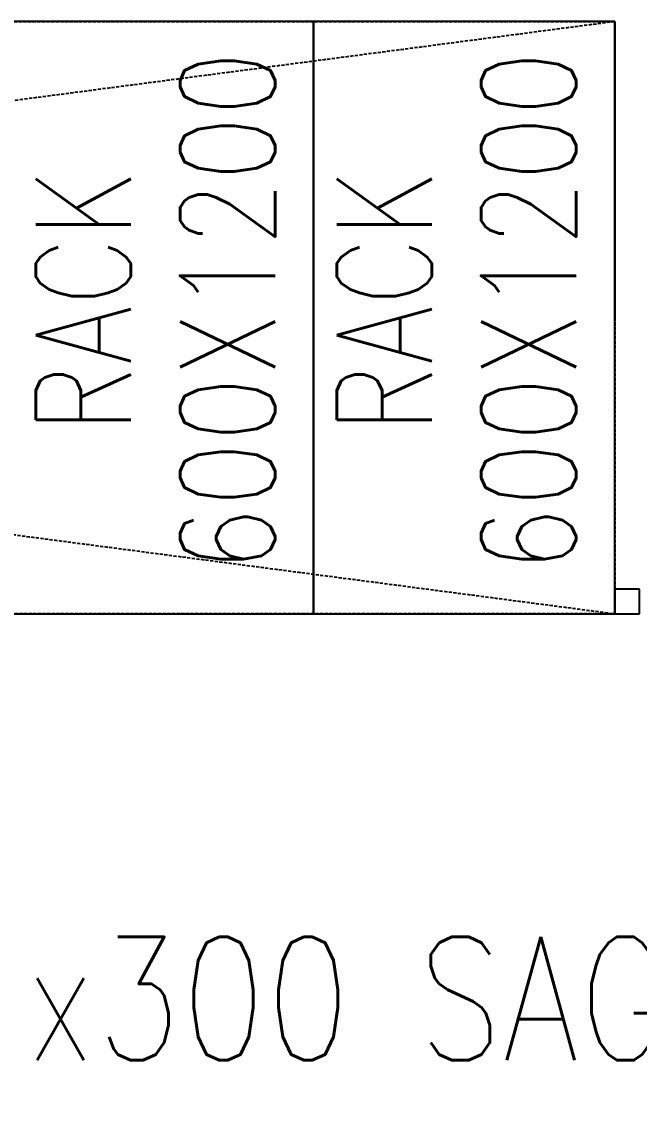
# Model space of a CAD drawing. Extents: x 225000 to 2157367, y 208400 to 840900.
# Drawn here: x 508644 to 509896, y 414414 to 416602 of the extents above; entities that cross this region are included whole.
import ezdxf
from ezdxf.enums import TextEntityAlignment as Align

# ---------------------------------------------------------------- set-up
doc = ezdxf.new("R2010")
doc.units = 0
doc.header["$LTSCALE"] = 10
doc.linetypes.add('XFDP20-DC-PH1$0$HIDDEN2', pattern=[0.1875, 0.125, -0.0625])
for name, color, linetype in [('XFDP20-DC-PH1$0$A-Door (PH2)', 15, 'XFDP20-DC-PH1$0$HIDDEN2'), ('XFDP20-DC-PH1$0$A-EQ (PH2)', 15, 'XFDP20-DC-PH1$0$HIDDEN2'), ('XFM2D20-DC$0$M-DUCT-TEXT', 4, 'Continuous'), ('XFM2Q20-DC$0$RACK-DC1-600X1200', 6, 'Continuous')]:
    doc.layers.add(name, color=color, linetype=linetype)
doc.styles.add('XFDP20-DC-PH1$0$AA-TXT', font='isocp.shx', dxfattribs={"width": 0.8, "bigfont": 'china.shx'})
doc.styles.add('XFM2D20-DC$0$aa-txt', font='simplex.shx', dxfattribs={"width": 0.8, "bigfont": 'CHINA.shx'})
doc.styles.add('XFM2Q20-DC$0$XOL30-HVAC-EQ-L194205$0$Standard', font='txt.shx', dxfattribs={"width": 0.8, "bigfont": 'chineset.shx'})

# ---------------------------------------------------------------- blocks, each defined once
blk = doc.blocks.new('XFDP20-DC-PH1$0$Door-60+60x000')
at = {"ltscale": 1000}
blk.add_lwpolyline([(125, 2.5), (130, 2.5), (130, -2.5), (125, -2.5)], close=True, dxfattribs=at)
at = {"color": 9, "style": 'XFDP20-DC-PH1$0$AA-TXT', "width": 0.45}
blk.add_attdef('120X240', text='', height=10, dxfattribs=at).set_placement((65, 20.29), align=Align.MIDDLE_CENTER)
blk = doc.blocks.new('XFDP20-DC-PH1')
at = {"layer": 'XFDP20-DC-PH1$0$A-EQ (PH2)', "ltscale": 5}
for p, q in [((509845.6, 216602.3), (500725.6, 215402.3)), ((500725.6, 216602.3), (509845.6, 215402.3))]:
    blk.add_line(p, q, dxfattribs=at)
blk.add_lwpolyline([(509845.6, 215402.3), (500725.6, 215402.3), (500725.6, 216602.3), (509845.6, 216602.3)], close=True, dxfattribs=at)
at = {"layer": 'XFDP20-DC-PH1$0$A-Door (PH2)', "xscale": -10, "yscale": 10, "zscale": 10, "rotation": 270}
blk.add_blockref('XFDP20-DC-PH1$0$Door-60+60x000', (509870.6, 214152.3), dxfattribs=at)
blk = doc.blocks.new('XFM2Q20-DC')
at = {"layer": 'XFM2Q20-DC$0$RACK-DC1-600X1200'}
for p, q in [((509235.6, 215402.3), (509235.6, 216602.3)), ((509235.6, 216602.3), (509235.6, 216002.3)), ((509845.6, 215402.3), (509845.6, 216602.3)), ((509845.6, 216602.3), (509845.6, 216002.3)), ((508625.6, 215402.3), (509235.6, 215402.3)), ((509235.6, 215402.3), (509845.6, 215402.3))]:
    blk.add_line(p, q, dxfattribs=at)
for points in [[(509235.6, 216602.3), (508625.6, 216602.3), (508625.6, 215402.3), (509235.6, 215402.3)], [(509845.6, 216602.3), (509235.6, 216602.3), (509235.6, 215402.3), (509845.6, 215402.3)]]:
    blk.add_lwpolyline(points, close=True, dxfattribs=at)
at = {"color": 53, "style": 'XFM2Q20-DC$0$XOL30-HVAC-EQ-L194205$0$Standard', "width": 0.8}
for s, p in [('600X1200', (509157.4, 215486.4, 0)), ('600X1200', (509767.4, 215486.4, 0)), ('RACK', (508865, 215768.6, 0)), ('RACK', (509475, 215768.6, 0))]:
    blk.add_text(s, height=192.55, rotation=90, dxfattribs=at).set_placement(p)
blk = doc.blocks.new('XFM2D20-DC')
at = {"layer": 'XFM2D20-DC$0$M-DUCT-TEXT', "style": 'XFM2D20-DC$0$aa-txt', "width": 0.8}
blk.add_text('(1)800x300 SAG', height=250, dxfattribs=at).set_placement((509952.9, 214622.4), align=Align.MIDDLE_RIGHT)

msp = doc.modelspace()

# ---------------------------------------------------------------- block references
for name in ['XFM2D20-DC', 'XFDP20-DC-PH1', 'XFM2Q20-DC']:
    msp.add_blockref(name, (0, 200000))

doc.saveas('drawing.dxf')
